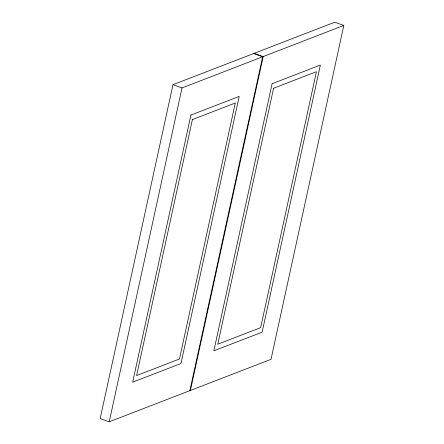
<?xml version="1.0" encoding="UTF-8"?>
<svg xmlns="http://www.w3.org/2000/svg" width="444" height="444" viewBox="0 0 444 444"><rect width="100%" height="100%" fill="white"/><g stroke="black" fill="none" stroke-linecap="round" stroke-linejoin="round"><path stroke-width="0.67" d="M172.977 84.682L100.178 418.564L109.224 421.8L271.023 359.318L343.823 25.436L334.776 22.2L172.977 84.682L182.023 87.918L343.823 25.436M109.224 421.8L182.023 87.918M189.854 390.665L262.654 56.782L253.607 53.546M190.393 390.454L263.192 56.571L254.146 53.336M190.926 115.057L132.684 382.162L180.958 363.525L239.194 96.42L190.926 115.057M192.407 119.58L136.597 375.557L179.47 359.002L235.281 103.025L192.407 119.58M272.094 83.716L213.853 350.816L262.121 332.179L320.363 65.074L272.094 83.716M273.576 88.239L217.765 344.211L260.639 327.655L316.45 71.678L273.576 88.239"/></g></svg>
